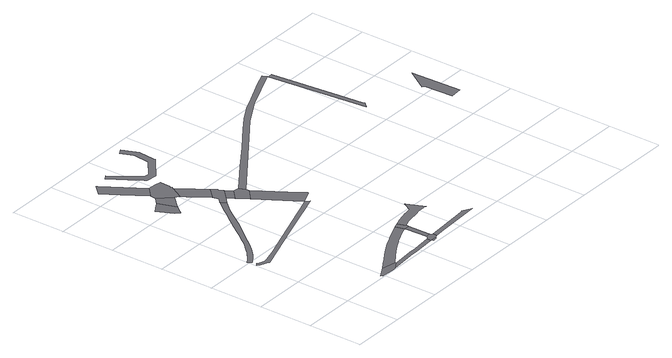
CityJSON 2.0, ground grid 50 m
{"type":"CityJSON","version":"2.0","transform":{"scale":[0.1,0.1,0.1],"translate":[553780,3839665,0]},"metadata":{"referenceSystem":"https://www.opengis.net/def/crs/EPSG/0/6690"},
"CityObjects":{
"road1":{"type":"Road","geometry":[{"type":"MultiSurface","lod":"1","boundaries":[[[0,1,2,3,4,5,6,7,8]]]}]},
"road2":{"type":"Road","attributes":{"RoadStructureAttribute.sectionType":"1"},"geometry":[{"type":"MultiSurface","lod":"1","boundaries":[[[9,10,11,12,13,14,15,16,17,18,19,20,21,22,23,24,25,26,27,28,29,30,31,32,33,34,35,36,37,38,39]]]}]},
"road3":{"type":"Road","attributes":{"RoadStructureAttribute.sectionType":"1"},"geometry":[{"type":"MultiSurface","lod":"1","boundaries":[[[40,41,42,43,44,45,46,47,48,49,50,51,52,53,54,55,56,57,58,59,60]]]}]},
"road4":{"type":"Road","geometry":[{"type":"MultiSurface","lod":"1","boundaries":[[[61,62,63,64,65,66,67,68]]]}]},
"road5":{"type":"Road","attributes":{"RoadStructureAttribute.sectionType":"1"},"geometry":[{"type":"MultiSurface","lod":"1","boundaries":[[[69,70,71,72,73,74,7,6,75,76,77,78,79,80]]]}]},
"road6":{"type":"Road","attributes":{"function":"3","RoadStructureAttribute.sectionType":"1"},"geometry":[{"type":"MultiSurface","lod":"1","boundaries":[[[81,82,83,84,85,86,87,88,89,90,0,8,91,92,93,94,95,96,97,98,99,100]]]}]},
"road7":{"type":"Road","attributes":{"RoadStructureAttribute.sectionType":"1"},"geometry":[{"type":"MultiSurface","lod":"1","boundaries":[[[101,61,68,102]]]}]},
"road8":{"type":"Road","attributes":{"function":"3","RoadStructureAttribute.sectionType":"1"},"geometry":[{"type":"MultiSurface","lod":"1","boundaries":[[[103,104,105,106,107,108]]]}]},
"road9":{"type":"Road","geometry":[{"type":"MultiSurface","lod":"1","boundaries":[[[109,108,107,101,102,110,111,112,113,114,115,116,117]]]}]},
"road10":{"type":"Road","geometry":[{"type":"MultiSurface","lod":"1","boundaries":[[[118,119,120,121]]]}]},
"road11":{"type":"Road","attributes":{"function":"3","RoadStructureAttribute.sectionType":"7"},"geometry":[{"type":"MultiSurface","lod":"1","boundaries":[[[122,111,110,123,124,125,126]]]}]},
"road12":{"type":"Road","geometry":[{"type":"MultiSurface","lod":"1","boundaries":[[[127,128,129,130,131,69,80,118,121,132,133,134,135]]]}]},
"road13":{"type":"Road","geometry":[{"type":"MultiSurface","lod":"1","boundaries":[[[136,137,126,125,138,139,9,39,140,141]]]}]},
"road14":{"type":"Road","attributes":{"RoadStructureAttribute.sectionType":"1"},"geometry":[{"type":"MultiSurface","lod":"1","boundaries":[[[142,143,100,144,145,130,129]]]}]},
"road15":{"type":"Road","attributes":{"function":"3","RoadStructureAttribute.sectionType":"1"},"geometry":[{"type":"MultiSurface","lod":"1","boundaries":[[[141,140,146,147,148]]]}]},
"road16":{"type":"Road","geometry":[{"type":"MultiSurface","lod":"1","boundaries":[[[149,81,100,143,150,151]]]}]},
"road17":{"type":"Road","geometry":[{"type":"MultiSurface","lod":"1","boundaries":[[[148,147,152,153,154,155,156]]]}]},
"road18":{"type":"Road","attributes":{"RoadStructureAttribute.sectionType":"1"},"geometry":[{"type":"MultiSurface","lod":"1","boundaries":[[[157,158,159,160,161,162,163,164,165,166,167,168,169,170,171,172,173,174,175,176,177,178,179,180,181]]]}]},
"road19":{"type":"Road","attributes":{"function":"3","RoadStructureAttribute.sectionType":"1"},"geometry":[{"type":"MultiSurface","lod":"1","boundaries":[[[182,183,184,154,153,49]]]}]},
"road20":{"type":"Road","attributes":{"function":"3","RoadStructureAttribute.sectionType":"1"},"geometry":[{"type":"MultiSurface","lod":"1","boundaries":[[[185,186,187,188,189,190,191,192,193,194,195,196,197,198,199,200,201,149,151]]]}]},
"road21":{"type":"Road","attributes":{"RoadStructureAttribute.sectionType":"1"},"geometry":[{"type":"MultiSurface","lod":"1","boundaries":[[[202,203,204,205,206,135,134]]]}]},
"road22":{"type":"Road","attributes":{"RoadStructureAttribute.sectionType":"1"},"geometry":[{"type":"MultiSurface","lod":"1","boundaries":[[[207,208,209,210,211,212,213,214,156,155,215,216,217,218]]]}]},
"road23":{"type":"Road","attributes":{"RoadStructureAttribute.sectionType":"1"},"geometry":[{"type":"MultiSurface","lod":"1","boundaries":[[[219,220,221,222,223,224,225]]]}]},
"road24":{"type":"Road","attributes":{"RoadStructureAttribute.sectionType":"1"},"geometry":[{"type":"MultiSurface","lod":"1","boundaries":[[[226,227,228,229,230,231]]]}]}
},
"vertices":[
[582,90,0],[482,31,0],[492,29,0],[495,22,0],[495,17,0],[628,5,0],[643,10,0],[722,56,0],[719,64,0],
[640,1775,0],[610,1740,0],[568,1684,0],[522,1621,0],[472,1558,0],[435,1503,0],[396,1453,0],[359,1400,0],[314,1339,0],[272,1284,0],[243,1244,0],[218,1211,0],[191,1181,0],[159,1148,0],[134,1120,0],[104,1095,0],[72,1067,0],[35,1042,0],[2,1019,0],[30,987,0],[43,994,0],[83,1020,0],[125,1053,0],[172,1098,0],[234,1164,0],[327,1285,0],[443,1431,0],[530,1554,0],[569,1609,0],[614,1665,0],[663,1723,0],
[39,912,0],[66,897,0],[94,885,0],[117,875,0],[298,937,0],[617,1047,0],[883,1135,0],[939,1153,0],[1093,1205,0],[1063,1239,0],[1040,1227,0],[883,1175,0],[877,1173,0],[253,959,0],[168,933,0],[139,925,0],[111,922,0],[86,925,0],[61,937,0],[38,952,0],[13,934,0],
[312,2172,0],[300,2162,0],[284,2153,0],[209,2108,0],[279,1958,0],[313,1922,0],[329,1944,0],[373,2005,0],
[1179,92,0],[1002,74,0],[972,72,0],[959,71,0],[950,71,0],[732,56,0],[662,13,0],[918,32,0],[931,33,0],[949,34,0],[1172,51,0],[1182,51,0],
[1177,410,0],[1156,400,0],[1084,370,0],[1002,334,0],[997,331,0],[915,293,0],[838,250,0],[766,207,0],[706,169,0],[649,133,0],[722,66,0],[726,69,0],[799,122,0],[868,170,0],[935,211,0],[1003,246,0],[1014,252,0],[1082,285,0],[1147,313,0],[1202,328,0],
[375,2226,0],[478,2113,0],
[243,2715,0],[238,2723,0],[154,2635,0],[250,2489,0],[383,2286,0],[473,2369,0],
[544,2359,0],[517,2087,0],[586,2212,0],[597,2221,0],[591,2232,0],[587,2229,0],[582,2235,0],[598,2247,0],[605,2352,0],
[1187,46,0],[1195,31,0],[1235,36,0],[1237,46,0],
[687,2065,0],[547,2043,0],[594,1975,0],[666,1871,0],[757,1963,0],
[1261,99,0],[1256,104,0],[1255,120,0],[1209,114,0],[1192,93,0],[1237,51,0],[1249,54,0],[1272,57,0],[1269,97,0],
[781,1901,0],[793,1911,0],[675,1814,0],[642,1780,0],[722,1776,0],[808,1862,0],
[1254,134,0],[1252,329,0],[1202,325,0],[1202,308,0],
[745,1751,0],[765,1718,0],[852,1797,0],
[1226,431,0],[1252,348,0],[1251,356,0],
[806,1654,0],[831,1613,0],[933,1705,0],[933,1733,0],[905,1788,0],
[480,2583,0],[553,2471,0],[565,2453,0],[665,2441,0],[686,2457,0],[825,2567,0],[870,2603,0],[872,2624,0],[887,2775,0],[876,2802,0],[826,2924,0],[774,2895,0],[817,2780,0],[822,2766,0],[807,2631,0],[806,2628,0],[788,2614,0],[676,2527,0],[645,2504,0],[600,2510,0],[579,2540,0],[552,2580,0],[525,2619,0],[422,2768,0],[377,2739,0],
[1190,1296,0],[1192,1308,0],[1159,1353,0],
[1272,364,0],[1311,375,0],[1371,388,0],[1441,398,0],[1496,409,0],[1566,412,0],[1586,410,0],[1591,407,0],[1518,564,0],[1514,572,0],[1505,555,0],[1470,486,0],[1411,478,0],[1395,475,0],[1359,468,0],[1340,465,0],[1288,452,0],
[1359,68,0],[1791,94,0],[1701,136,0],[1689,133,0],[1644,130,0],
[2457,2726,0],[2331,2672,0],[2109,2574,0],[1965,2508,0],[1816,2424,0],[1687,2333,0],[1438,2158,0],[1193,1990,0],[1826,2367,0],[1876,2397,0],[2070,2507,0],[2476,2683,0],
[2526,2151,0],[2570,1752,0],[2612,1802,0],[2607,1810,0],[2582,2037,0],[2518,2676,0],[2477,2672,0],
[3109,1582,0],[3114,1572,0],[3127,1305,0],[3239,1313,0],[3222,1786,0],[3094,1587,0]
]}
